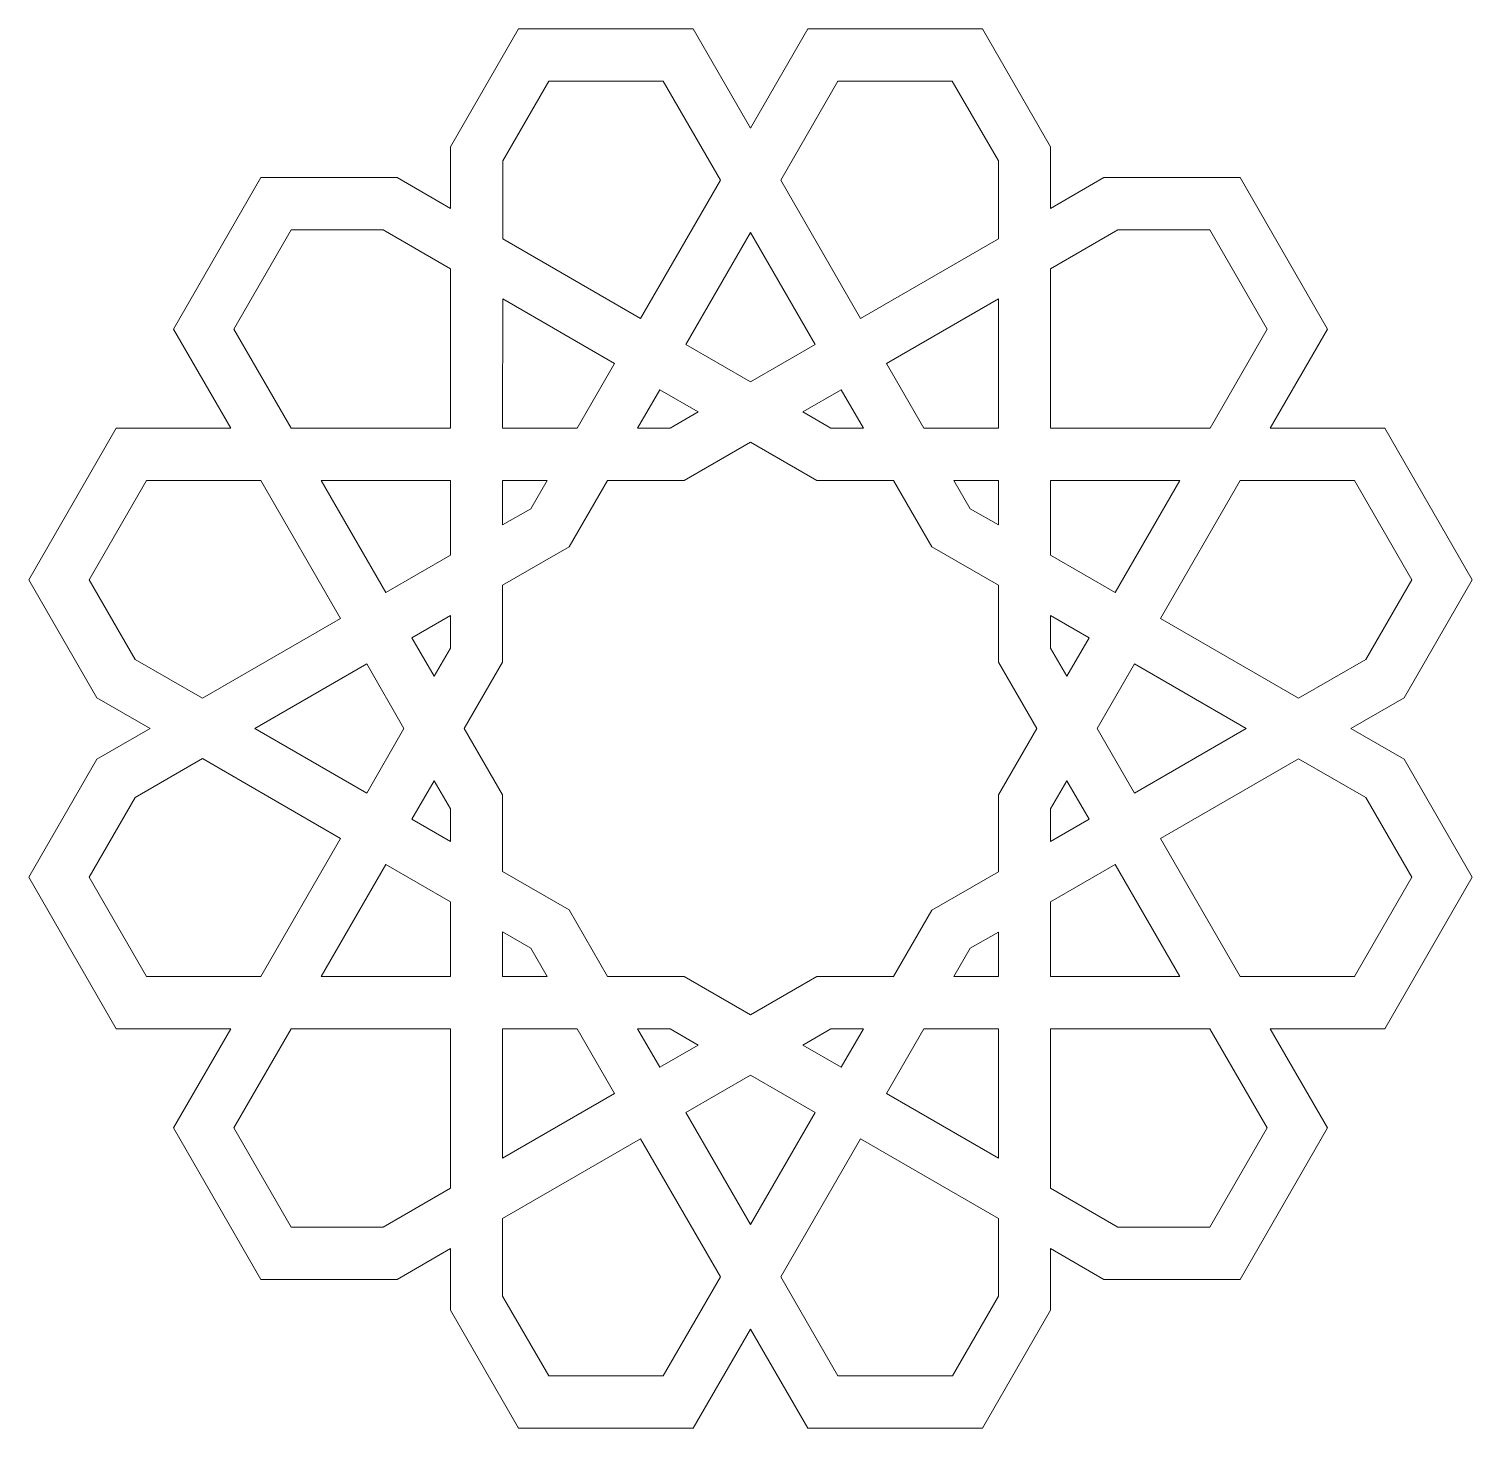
# Model space of a CAD drawing. Header units: inches. Extents: x 0 to 8.23, y -9.79 to -1.82.
import ezdxf

# ---------------------------------------------------------------- set-up
doc = ezdxf.new("R2010")
doc.units = ezdxf.units.IN
doc.header["$MEASUREMENT"] = 0
doc.layers.add('Layer 1', color=7, linetype='Continuous')

msp = doc.modelspace()

# ---------------------------------------------------------------- linework, layer by layer
at = {"layer": 'Layer 1', "lineweight": 0}
for points in [[(7.5332, -5.8089), (7.8373, -5.6333), (8.2253, -4.9613), (7.7274, -4.0985), (7.0752, -4.0985), (7.4012, -3.5337), (6.9032, -2.671), (6.1269, -2.671), (5.8228, -2.8466), (5.8228, -2.4956), (5.4348, -1.8234), (4.4389, -1.8234), (4.1127, -2.3882), (3.7867, -1.8234), (2.7906, -1.8234), (2.4025, -2.4956), (2.4025, -2.8466), (2.0986, -2.671), (1.3223, -2.671), (0.8245, -3.5334), (1.1508, -4.0985), (0.4982, -4.0985), (0, -4.9613), (0.3882, -5.6333), (0.6922, -5.8089), (0.3882, -5.9843), (0, -6.6566), (0.4982, -7.519), (1.1506, -7.519), (0.8243, -8.084), (1.3223, -8.9469), (2.0986, -8.9469), (2.4025, -8.7712), (2.4025, -9.1223), (2.7906, -9.7942), (3.7867, -9.7942), (4.1127, -9.2297), (4.4388, -9.7942), (5.4348, -9.7942), (5.8231, -9.1223), (5.8231, -8.7712), (6.1269, -8.9469), (6.9032, -8.9469), (7.4012, -8.084), (7.0752, -7.519), (7.7274, -7.519), (8.2253, -6.6566), (7.8373, -5.9843), (7.5332, -5.8089)], [(2.7003, -2.5754), (2.9624, -2.121), (3.6148, -2.121), (3.9408, -2.6859), (3.4867, -3.4724), (2.7003, -3.0185), (2.7003, -2.5754)], [(4.6108, -2.121), (5.2629, -2.121), (5.5253, -2.5754), (5.5253, -3.0185), (4.7388, -3.4724), (4.2846, -2.6859), (4.6108, -2.121)], [(1.1682, -3.5334), (1.4942, -2.9688), (2.0188, -2.9688), (2.4025, -3.1903), (2.4025, -4.0985), (1.4944, -4.0985), (1.1682, -3.5334)], [(4.4809, -3.6215), (4.1127, -3.8341), (3.7444, -3.6215), (4.1127, -2.9837), (4.4809, -3.6215)], [(5.8228, -3.1903), (6.2067, -2.9688), (6.7313, -2.9688), (7.0575, -3.5337), (6.7314, -4.0985), (5.8228, -4.0985), (5.8228, -3.1903)], [(3.1252, -4.0985), (2.7001, -4.0985), (2.7003, -3.3621), (3.3376, -3.7304), (3.1252, -4.0985)], [(5.5253, -4.0985), (5.1001, -4.0985), (4.8878, -3.7304), (5.5253, -3.3621), (5.5253, -4.0985)], [(3.4689, -4.0985), (3.5955, -3.8793), (3.8151, -4.0058), (3.6544, -4.0985), (3.4689, -4.0985)], [(4.7563, -4.0985), (4.5711, -4.0985), (4.4105, -4.0058), (4.6298, -3.8793), (4.7563, -4.0985)], [(3.7343, -7.2215), (3.297, -7.2215), (3.0784, -6.8427), (2.7001, -6.6243), (2.7001, -6.1874), (2.4816, -5.8089), (2.7001, -5.4303), (2.7001, -4.9932), (3.0787, -4.7748), (3.2972, -4.3962), (3.7343, -4.3962), (4.1127, -4.1778), (4.4911, -4.3962), (4.9282, -4.3962), (5.1469, -4.7748), (5.5253, -4.9932), (5.5253, -5.4303), (5.7439, -5.8089), (5.7439, -5.809), (5.5255, -6.1874), (5.5255, -6.6245), (5.1469, -6.8432), (4.9285, -7.2215), (4.4911, -7.2215), (4.1127, -7.44), (3.7343, -7.2215)], [(0.606, -5.4154), (0.3438, -4.9613), (0.67, -4.3962), (1.3225, -4.3962), (1.7764, -5.1828), (0.9899, -5.6369), (0.606, -5.4154)], [(2.4025, -4.8213), (2.0343, -5.0339), (1.6662, -4.3962), (2.4025, -4.3962), (2.4025, -4.8213)], [(2.7001, -4.3962), (2.9533, -4.3962), (2.8607, -4.5567), (2.7001, -4.6495), (2.7001, -4.3962)], [(5.5253, -4.3962), (5.5253, -4.6495), (5.3649, -4.557), (5.2721, -4.3962), (5.5253, -4.3962)], [(5.8228, -4.8213), (5.8228, -4.3962), (6.5595, -4.3962), (6.1912, -5.0339), (5.8228, -4.8213)], [(7.5554, -4.3962), (7.8817, -4.9613), (7.6193, -5.4154), (7.2355, -5.6369), (6.449, -5.183), (6.9032, -4.3962), (7.5554, -4.3962)], [(2.4025, -5.3505), (2.3097, -5.511), (2.1832, -5.2915), (2.4025, -5.1652), (2.4025, -5.3505)], [(5.9157, -5.5113), (5.8228, -5.3505), (5.8228, -5.1652), (6.0424, -5.2919), (5.9157, -5.5113)], [(2.1378, -5.8089), (2.1378, -5.8089), (1.9255, -6.1769), (1.2876, -5.8089), (1.9255, -5.4407), (2.1378, -5.8089)], [(6.0877, -5.809), (6.3003, -5.4408), (6.9378, -5.8089), (6.3003, -6.1769), (6.0877, -5.809)], [(0.67, -7.2215), (0.3438, -6.6566), (0.606, -6.2023), (0.9897, -5.9806), (1.7763, -6.4349), (1.3223, -7.2215), (0.67, -7.2215)], [(7.5554, -7.2215), (6.9032, -7.2215), (6.449, -6.4349), (7.2355, -5.9807), (7.6193, -6.2023), (7.8817, -6.6566), (7.5554, -7.2215)], [(2.4025, -6.2672), (2.4025, -6.4525), (2.1832, -6.3259), (2.3096, -6.1066), (2.4025, -6.2672)], [(6.0424, -6.3259), (5.8233, -6.4526), (5.8233, -6.2672), (5.9157, -6.1068), (6.0424, -6.3259)], [(2.4025, -6.7963), (2.4025, -7.2215), (1.666, -7.2215), (2.034, -6.5835), (2.4025, -6.7963)], [(5.8233, -6.7963), (6.1912, -6.5835), (6.5595, -7.2215), (5.8233, -7.2215), (5.8233, -6.7963)], [(2.9533, -7.2215), (2.7001, -7.2215), (2.7001, -6.968), (2.8606, -7.0608), (2.9533, -7.2215)], [(5.5255, -7.2215), (5.2723, -7.2215), (5.3649, -7.0608), (5.5255, -6.9683), (5.5255, -7.2215)], [(2.0189, -8.649), (1.4942, -8.649), (1.168, -8.084), (1.4942, -7.519), (2.4025, -7.519), (2.4025, -8.4276), (2.0189, -8.649)], [(3.1252, -7.519), (3.3376, -7.8874), (2.7001, -8.2557), (2.7001, -7.519), (3.1252, -7.519)], [(3.4689, -7.519), (3.6544, -7.519), (3.8151, -7.6118), (3.5955, -7.7384), (3.4689, -7.519)], [(4.5711, -7.519), (4.7565, -7.519), (4.6298, -7.7386), (4.4105, -7.6118), (4.5711, -7.519)], [(5.1004, -7.519), (5.5255, -7.519), (5.5253, -8.2557), (4.8878, -7.8874), (5.1004, -7.519)], [(7.0575, -8.084), (6.7313, -8.649), (6.2067, -8.649), (5.8231, -8.4276), (5.8233, -7.519), (6.7313, -7.519), (7.0575, -8.084)], [(3.7444, -7.9963), (4.1127, -7.7838), (4.4809, -7.9963), (4.1127, -8.6343), (3.7444, -7.9963)], [(3.6148, -9.4969), (2.9624, -9.4969), (2.7001, -9.0425), (2.7001, -8.5994), (3.4867, -8.1454), (3.9408, -8.9321), (3.6148, -9.4969)], [(5.5253, -9.0425), (5.2631, -9.4969), (4.6106, -9.4969), (4.2846, -8.932), (4.7388, -8.1454), (5.5253, -8.5994), (5.5253, -9.0425)]]:
    msp.add_lwpolyline(points, dxfattribs=at)

doc.saveas('drawing.dxf')
